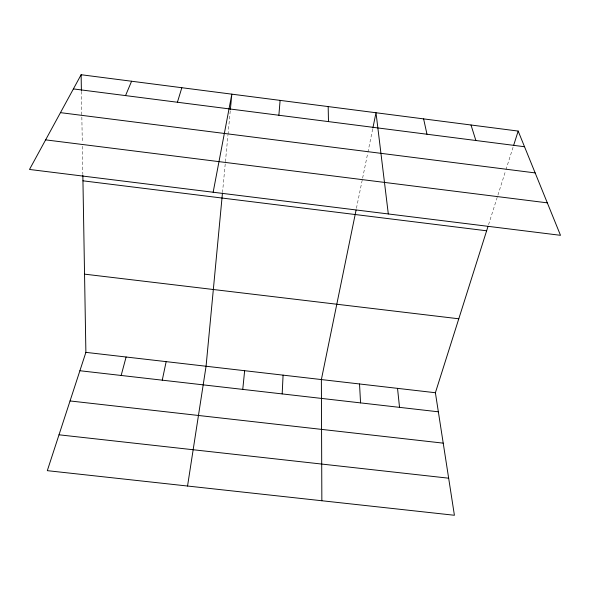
<?xml version="1.0" encoding="UTF-8"?>
<svg xmlns="http://www.w3.org/2000/svg" width="590" height="590" viewBox="0 0 590 590"><rect width="100%" height="100%" fill="white"/><g stroke="black" fill="none" stroke-linecap="round" stroke-linejoin="round"><path stroke-width="0.44" stroke-dasharray="2.95 2.21" d="M222.504 192.591L227.924 135.361M228.013 134.446L230.262 110.64M356.441 208.3L362.444 178.991M362.621 178.099L367.74 153.105M367.924 152.213L372.88 127.993M488.55 224.702L497.643 195.969M497.916 195.098L505.66 170.613M505.94 169.736L513.167 146.895M81.405 91.288L82.29 142.647M82.349 146.283L82.836 174.456"/><path stroke-width="0.89" d="M282.182 393.913L283.082 375.137M278.878 115.249L280.11 100.389M222.423 193.498L206.065 366.243L187.546 486.035M230.351 109.725L231.826 94.157L213.152 192.237M242.756 389.4L244.644 370.697M356.08 210.077L321.373 379.562L321.852 500.748M372.88 127.993L376.007 112.749L388.309 213.964M162.257 380.174L166.159 361.633M121.157 375.461L126.105 357.009M177.413 102.247L181.838 87.711M82.851 175.363L85.889 352.363L47.311 470.665L454.411 515.269L435.391 392.733L488.004 226.442M513.72 145.133L518.168 131.076L81.125 74.731L29.5 169.455L560.5 235.314L518.168 131.076M125.537 95.595L131.6 81.236M59.007 434.8L448.658 478.195M70.048 400.949L443.215 443.142M85.889 352.363L435.391 392.733M79.901 370.734L438.355 411.805M84.547 274.144L458.784 318.784M82.947 180.82L486.625 230.793M45.629 139.867L547.321 202.857M60.46 112.646L535.159 172.914M73.396 88.913L524.532 146.74M471.004 124.999L475.872 140.509M423.613 118.885L426.983 134.24M397.527 388.36L399.533 407.358M359.524 383.972L360.564 402.896M328.173 106.584L328.483 121.614M81.125 74.731L81.391 90.366"/></g></svg>
